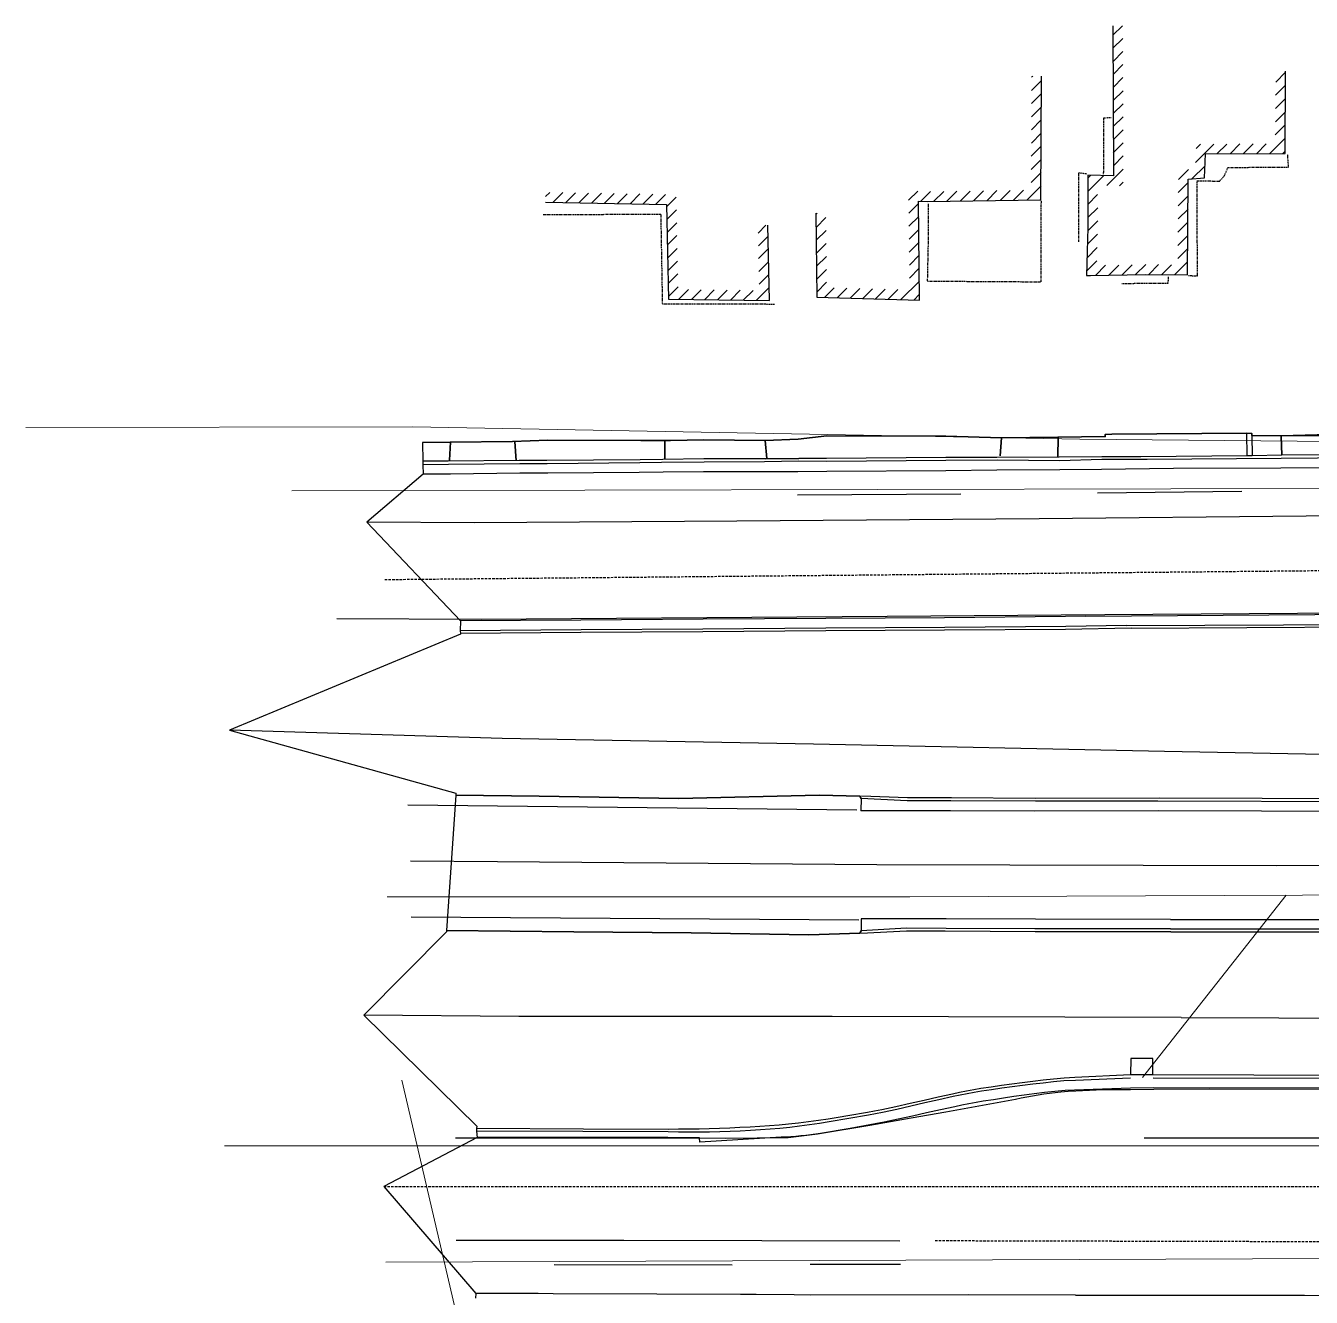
# Model space of a CAD drawing. Header units: feet. Extents: x 6436041 to 6436882, y 1883629 to 1884290.
# Drawn here: x 6436070.4 to 6436330.7, y 1883869.9 to 1884127.3 of the extents above; entities that cross this region are included whole.
import ezdxf
from ezdxf.lldxf.tags import DXFTag

# ---------------------------------------------------------------- set-up
doc = ezdxf.new("R2010")
doc.units = ezdxf.units.FT
doc.header["$MEASUREMENT"] = 0
doc.linetypes.add('DASHED', pattern=[0.75, 0.5, -0.25])
doc.linetypes.add('DASHED2', pattern=[0.375, 0.25, -0.125])
for name, color, linetype, lineweight in [('V-DETL-PATT-BLDG-', 253, 'Continuous', 13), ('VF-BLDG-LINE-', 253, 'Continuous', 25), ('VF-BLDG-OVHD-LINE-', 253, 'DASHED2', 25), ('VF-ELEC-OVHD-LINE-', 253, 'OVERHEADELECTRIC', 15), ('VF-FENC-LINE-', 253, 'FENCE', 25), ('VF-PVMT-EDGE-LINE-', 253, 'EDGEOFPAVEMENT', 35), ('VF-ROAD-DRIV-LINE-', 253, 'Continuous', 35), ('VF-ROAD-STRP-WHIT-DASH-LINE-', 253, 'DASHED', 25), ('VF-ROAD-STRP-WHIT-LINE-', 253, 'Continuous', 25), ('VF-ROAD-STRP-YELO-LINE-', 253, 'Continuous', 25), ('VF-SSWR-GEOP-LINE-QLB-', 253, 'SEWER', 15), ('VF-STRM-GEOP-LINE-QLB-', 253, 'STORMDRAIN', 15), ('VF-TOPO-CONC-EDGE-LINE-', 253, 'Continuous', 25), ('VF-TOPO-CONC-GTFL-LINE-', 253, 'Continuous', 25), ('VF-TOPO-CONC-LIPG-LINE-', 253, 'Continuous', 25), ('VF-TOPO-CONC-TBCB-LINE-', 253, 'Continuous', 25), ('VF-TOPO-CONC-TBWK-LINE-', 253, 'Continuous', 35)]:
    doc.layers.add(name, color=color, linetype=linetype, lineweight=lineweight)
doc.layers.add('VF-TINN-DSRF-BNDY-', color=253, linetype='Continuous', lineweight=25, plot=False)
doc.styles.get("Standard").update_dxf_attribs({"font": 'arial.ttf'})
tags = doc.linetypes.add('EDGEOFPAVEMENT', pattern='A,1,-0.03,["EP",Standard,S=0.08,R=0,X=0,Y=-0.04],-0.16,1', length=2.19).pattern_tags.tags
tags[6] = DXFTag(74, 10)
tags = doc.linetypes.add('FENCE', pattern='A,0.5,-0.03,["X",Standard,S=0.08,R=0,X=0,Y=-0.04],-0.08,0.5', length=1.11).pattern_tags.tags
tags[6] = DXFTag(74, 10)
tags = doc.linetypes.add('OVERHEADELECTRIC', pattern='A,1,-0.03,["OE",Standard,S=0.08,R=0,X=0,Y=-0.04],-0.16,1', length=2.19).pattern_tags.tags
tags[6] = DXFTag(74, 10)
tags = doc.linetypes.add('SEWER', pattern='A,1,-0.03,["SS",Standard,S=0.08,R=0,X=0,Y=-0.04],-0.16,1', length=2.19).pattern_tags.tags
tags[6] = DXFTag(74, 10)
tags = doc.linetypes.add('STORMDRAIN', pattern='A,1,-0.03,["SD",Standard,S=0.08,R=0,X=0,Y=-0.04],-0.16,1', length=2.19).pattern_tags.tags
tags[6] = DXFTag(74, 10)
pattern_1 = [(45, (0, 0), (-1.3258252147, 1.3258252147), [])]

msp = doc.modelspace()

# ---------------------------------------------------------------- hatches: boundary and pattern name
at = {"layer": 'V-DETL-PATT-BLDG-'}
h = msp.add_hatch(dxfattribs=at)
h.set_pattern_fill('ANSI31', color=256, scale=15)
h.set_pattern_definition(pattern_1)
h.paths.add_polyline_path([(6436292.54, 1884127.29), (6436290.54, 1884127.29), (6436290.64, 1884096.93), (6436285.45, 1884097.06), (6436285.46, 1884086.42), (6436285.2, 1884076.7), (6436285.98, 1884076.72), (6436297.14, 1884076.95), (6436305.63, 1884076.88), (6436305.8, 1884096.2), (6436309.08, 1884096.5), (6436309.32, 1884101.32), (6436325.39, 1884101.4), (6436325.52, 1884118.1), (6436323.52, 1884118.12), (6436323.4, 1884103.39), (6436307.42, 1884103.31), (6436307.17, 1884098.33), (6436303.82, 1884098.04), (6436303.65, 1884078.9), (6436297.13, 1884078.95), (6436287.26, 1884078.75), (6436287.46, 1884086.39), (6436287.45, 1884095.01), (6436292.65, 1884094.88)])
h = msp.add_hatch(dxfattribs=at)
h.set_pattern_fill('ANSI31', color=256, scale=15)
h.set_pattern_definition(pattern_1)
h.paths.add_polyline_path([(6436232.41, 1884089.37), (6436230.41, 1884089.34), (6436230.61, 1884072.31), (6436251.41, 1884071.73), (6436251.19, 1884091.79), (6436253.03, 1884091.69), (6436275.97, 1884092.03), (6436276.09, 1884117.09), (6436274.09, 1884117.1), (6436273.98, 1884094), (6436253.07, 1884093.69), (6436249.16, 1884093.9), (6436249.39, 1884073.79), (6436232.59, 1884074.26)])
h = msp.add_hatch(dxfattribs=at)
h.set_pattern_fill('ANSI31', color=256, scale=15)
h.set_pattern_definition(pattern_1)
h.paths.add_polyline_path([(6436202.08, 1884093.09), (6436175.69, 1884093.57), (6436175.66, 1884091.58), (6436200.12, 1884091.13), (6436200.57, 1884071.9), (6436221, 1884071.66), (6436220.66, 1884086.91), (6436218.66, 1884086.87), (6436218.95, 1884073.69), (6436202.52, 1884073.88)])

# ---------------------------------------------------------------- linework, layer by layer
at = {"layer": 'VF-BLDG-LINE-'}
for points in [[(6436290.54, 1884127.29), (6436290.64, 1884096.93), (6436285.45, 1884097.06), (6436285.46, 1884086.42), (6436285.2, 1884076.7), (6436285.98, 1884076.72), (6436297.14, 1884076.95), (6436305.63, 1884076.88), (6436305.8, 1884096.2), (6436309.08, 1884096.5), (6436309.32, 1884101.32), (6436325.39, 1884101.4), (6436325.52, 1884118.1)], [(6436230.41, 1884089.34), (6436230.61, 1884072.31), (6436251.41, 1884071.73), (6436251.19, 1884091.79), (6436253.03, 1884091.69), (6436275.97, 1884092.03), (6436276.09, 1884117.09)], [(6436175.66, 1884091.58), (6436200.12, 1884091.13), (6436200.57, 1884071.9), (6436221, 1884071.66), (6436220.66, 1884086.91)]]:
    msp.add_lwpolyline(points, dxfattribs=at)
at = {"layer": 'VF-BLDG-OVHD-LINE-', "ltscale": 0.6, "flags": 128}
for points in [[(6436290.18, 1884108.63), (6436288.65, 1884108.59), (6436288.6, 1884097.21)], [(6436305.84, 1884076.73), (6436307.65, 1884076.63), (6436307.61, 1884094.4), (6436307.62, 1884095.88), (6436312.16, 1884095.84), (6436313.13, 1884096.91), (6436313.82, 1884098.59), (6436326.11, 1884098.68), (6436325.92, 1884101.27)], [(6436285.24, 1884097.25), (6436283.54, 1884097.5), (6436283.55, 1884083.54)], [(6436253.11, 1884091.26), (6436253.14, 1884084.5), (6436252.95, 1884075.57), (6436257.98, 1884075.56), (6436275.99, 1884075.45), (6436276.05, 1884091.88)], [(6436175.15, 1884089.07), (6436198.98, 1884089.14), (6436199.3, 1884071.01), (6436222.07, 1884070.95)], [(6436301.72, 1884076.43), (6436301.68, 1884075.1), (6436292.37, 1884075.06)]]:
    msp.add_lwpolyline(points, dxfattribs=at)
at = {"layer": 'VF-ELEC-OVHD-LINE-', "ltscale": 0.6}
msp.add_lwpolyline([(6436070.4, 1884045.94), (6436148.76, 1884046.12), (6436283.87, 1884043.6), (6436423.24, 1884042.33), (6436555.68, 1884046.5), (6436787.01, 1884045.29), (6436761.28, 1884077.2)], dxfattribs=at)
at = {"layer": 'VF-ELEC-OVHD-LINE-', "ltscale": 0.6, "elevation": 705.9}
msp.add_lwpolyline([(6436146.56, 1883913.86), (6436157.19, 1883868.15), (6436278.4, 1883867.48), (6436396.92, 1883866.88), (6436558.12, 1883866.06), (6436786.81, 1883865.28), (6436787.01, 1884045.29)], dxfattribs=at)
at = {"layer": 'VF-FENC-LINE-'}
for points in [[(6436300.96, 1883980.37), (6436229.89, 1883981.88), (6436166.85, 1883982.98), (6436111.65, 1883984.69)], [(6436430.9, 1883974.67), (6436430.73, 1883977.95), (6436382.69, 1883978.98), (6436340.28, 1883979.61), (6436300.96, 1883980.37)], [(6436304.33, 1883926.54), (6436343.9, 1883926.38), (6436396.87, 1883926.27), (6436397.46, 1883941.29), (6436432.16, 1883941.35)], [(6436304.33, 1883926.54), (6436233.71, 1883926.74), (6436170.26, 1883926.7), (6436138.85, 1883926.98)]]:
    msp.add_lwpolyline(points, dxfattribs=at)
at = {"layer": 'VF-PVMT-EDGE-LINE-'}
for points in [[(6436239.59, 1883970.84), (6436239.31, 1883971.33), (6436231.06, 1883971.54), (6436202.63, 1883970.85), (6436174.36, 1883971.34), (6436157.49, 1883971.52)], [(6436239.6, 1883944.06), (6436239.27, 1883943.59), (6436228.97, 1883943.25), (6436205.15, 1883943.64), (6436181.41, 1883943.83), (6436155.59, 1883944.1)]]:
    msp.add_lwpolyline(points, dxfattribs=at)
at = {"layer": 'VF-ROAD-DRIV-LINE-'}
for p, q in [((6436156.42, 1884042.98), (6436156.18, 1884039.31)), ((6436169.71, 1884039.23), (6436169.46, 1884043.1)), ((6436199.83, 1884039.64), (6436199.8, 1884043.4)), ((6436220.47, 1884039.68), (6436220.12, 1884043.35)), ((6436267.98, 1884043.85), (6436267.73, 1884040.23)), ((6436279.46, 1884044.01), (6436279.39, 1884040.01)), ((6436324.73, 1884040.33), (6436324.62, 1884044.26)), ((6436226.95, 1884039.66), (6436220.18, 1884039.63))]:
    msp.add_line(p, q, dxfattribs=at)
at = {"layer": 'VF-ROAD-STRP-WHIT-DASH-LINE-'}
for p, q in [((6436143.11, 1884015.18), (6436368.56, 1884017.34)), ((6436142.9, 1883892.29), (6436393.34, 1883892.33)), ((6436447.79, 1883880.82), (6436254.57, 1883881.29))]:
    msp.add_line(p, q, dxfattribs=at)
at = {"layer": 'VF-ROAD-STRP-WHIT-LINE-'}
for p, q in [((6436259.72, 1884032.46), (6436226.65, 1884032.25)), ((6436316.62, 1884032.97), (6436287.42, 1884032.67)), ((6436238.67, 1883968.47), (6436147.79, 1883969.51)), ((6436148.44, 1883946.88), (6436239.09, 1883946.28)), ((6436213.42, 1883876.41), (6436177.37, 1883876.42)), ((6436247.5, 1883876.51), (6436229.25, 1883876.53))]:
    msp.add_line(p, q, dxfattribs=at)
for points in [[(6436445.01, 1884028.89), (6436387.51, 1884028.16), (6436329.7, 1884027.98), (6436275.61, 1884027.49), (6436214.36, 1884026.97), (6436161.27, 1884026.63), (6436139.46, 1884026.77)], [(6436296.89, 1883902.15), (6436374.13, 1883902.13)], [(6436157.57, 1883881.47), (6436191.52, 1883881.44), (6436247.4, 1883881.33)]]:
    msp.add_lwpolyline(points, dxfattribs=at)
at = {"layer": 'VF-ROAD-STRP-YELO-LINE-'}
for points in [[(6436347.5, 1884008.46), (6436318.14, 1884008.2), (6436288.88, 1884008.03), (6436244.8, 1884007.69), (6436162.59, 1884007.11), (6436133.37, 1884007.23)], [(6436424.7, 1883957.09), (6436385.09, 1883957.31), (6436323.62, 1883957.23), (6436242.75, 1883957.43), (6436165.91, 1883958.04), (6436148.31, 1883958.14)], [(6436336.32, 1883911.95), (6436310.15, 1883911.99), (6436298.81, 1883911.94), (6436294.11, 1883911.88), (6436292.72, 1883911.89), (6436291.33, 1883911.89), (6436289.95, 1883911.88), (6436288.56, 1883911.85), (6436287.17, 1883911.81), (6436285.79, 1883911.76), (6436284.4, 1883911.69), (6436283.01, 1883911.62), (6436281.51, 1883911.52), (6436280, 1883911.4), (6436278.85, 1883911.28), (6436277.69, 1883911.14), (6436276.54, 1883910.99), (6436275.38, 1883910.82), (6436274.24, 1883910.62), (6436273.09, 1883910.42), (6436271.95, 1883910.19), (6436270.81, 1883909.94), (6436256.74, 1883907.35), (6436249.72, 1883906.11), (6436241.35, 1883904.63), (6436230.73, 1883902.9), (6436224.78, 1883902.13), (6436212.16, 1883902.02), (6436180.05, 1883902.12), (6436157.45, 1883902.06)]]:
    msp.add_lwpolyline(points, dxfattribs=at)
at = {"layer": 'VF-SSWR-GEOP-LINE-QLB-'}
msp.add_line((6436143.31, 1883877.01), (6436405.66, 1883878), dxfattribs=at)
at = {"layer": 'VF-SSWR-GEOP-LINE-QLB-', "ltscale": 0.6}
msp.add_lwpolyline([(6436479.8, 1883894.2), (6436480.09, 1883926.65), (6436480.24, 1884033.92), (6436124.27, 1884033.13)], dxfattribs=at)
msp.add_lwpolyline([(6436110.65, 1883900.56), (6436398.89, 1883900.53, -0.143742), (6436590.3, 1883852.16)], format="xyb", dxfattribs=at)
at = {"layer": 'VF-STRM-GEOP-LINE-QLB-', "ltscale": 0.6}
msp.add_line((6436325.63, 1883951.27), (6436296.53, 1883914.35), dxfattribs=at)
at = {"layer": 'VF-STRM-GEOP-LINE-QLB-', "ltscale": 0.6, "flags": 128}
msp.add_lwpolyline([(6436143.58, 1883950.95), (6436249.39, 1883950.95), (6436424.34, 1883951.69)], dxfattribs=at)
at = {"layer": 'VF-TINN-DSRF-BNDY-'}
msp.add_lwpolyline([(6436368.49, 1884045.51), (6436324.62, 1884044.26), (6436318.7, 1884044.32), (6436318.65, 1884044.74), (6436317.63, 1884044.8), (6436290.31, 1884044.57), (6436288.95, 1884044.51), (6436289, 1884044.12), (6436279.42, 1884044.02), (6436267.96, 1884043.85), (6436256.68, 1884044.18), (6436232.62, 1884044.24), (6436226.78, 1884043.56), (6436220.12, 1884043.35), (6436207.74, 1884043.44), (6436200.97, 1884043.34), (6436194.93, 1884043.3), (6436176.11, 1884043.37), (6436168.96, 1884043.12), (6436156.34, 1884042.98), (6436150.75, 1884042.94), (6436150.82, 1884039.16), (6436150.8, 1884038.42), (6436150.88, 1884036.5), (6436139.46, 1884026.77), (6436158.42, 1884006.79), (6436158.39, 1884004.82), (6436158.47, 1884004.23), (6436158.44, 1884004.09), (6436111.65, 1883984.69), (6436111.65, 1883984.69), (6436157.48, 1883971.92), (6436157.49, 1883971.52), (6436155.59, 1883944.1), (6436155.61, 1883943.85), (6436138.85, 1883926.98), (6436161.72, 1883904.5), (6436161.67, 1883904.05), (6436161.66, 1883903.5), (6436161.79, 1883902.22), (6436142.9, 1883892.29), (6436161.57, 1883870.65), (6436161.46, 1883869.7)], dxfattribs=at)
at = {"layer": 'VF-TOPO-CONC-EDGE-LINE-'}
for p, q in [((6436317.75, 1884040.2), (6436317.63, 1884044.8)), ((6436318.7, 1884044.32), (6436318.73, 1884040.24)), ((6436239.59, 1883970.84), (6436239.5, 1883968.36)), ((6436239.6, 1883946.47), (6436239.6, 1883944.06))]:
    msp.add_line(p, q, dxfattribs=at)
msp.add_lwpolyline([(6436298.61, 1883914.93), (6436298.61, 1883918.21), (6436294.16, 1883918.2), (6436294.13, 1883914.88)], dxfattribs=at)
at = {"layer": 'VF-TOPO-CONC-GTFL-LINE-'}
msp.add_line((6436294.1, 1883914.25), (6436282.99, 1883913.74), dxfattribs=at)
for points in [[(6436267.15, 1884039.34), (6436256.69, 1884039.24), (6436232.62, 1884039.09), (6436226.88, 1884039.14), (6436220.01, 1884039.02), (6436207.8, 1884038.95), (6436199.15, 1884038.88), (6436194.75, 1884038.81), (6436176.01, 1884038.59), (6436170.45, 1884038.63), (6436155.98, 1884038.49), (6436150.8, 1884038.42)], [(6436297.5, 1884039.48), (6436288.29, 1884039.49), (6436279.73, 1884039.2), (6436267.15, 1884039.34)], [(6436368.69, 1884040.05), (6436324.64, 1884039.71), (6436297.5, 1884039.48)], [(6436293.32, 1884005.85), (6436340.95, 1884006.1), (6436361.29, 1884006.31), (6436370.01, 1884006.34), (6436378.72, 1884006), (6436386.39, 1884005.39)], [(6436293.32, 1884005.85), (6436281.01, 1884005.67), (6436256.5, 1884005.48), (6436232.4, 1884005.31), (6436207.5, 1884005.12), (6436182.84, 1884004.97), (6436158.39, 1884004.82)], [(6436299.63, 1883970.3), (6436274.86, 1883970.33), (6436257.75, 1883970.35), (6436248.91, 1883970.39), (6436239.59, 1883970.84)], [(6436341.58, 1883970.19), (6436299.63, 1883970.3)], [(6436302.22, 1883944.48), (6436274.75, 1883944.47), (6436256.76, 1883944.52), (6436248.77, 1883944.63), (6436239.6, 1883944.06)], [(6436302.22, 1883944.48), (6436340.28, 1883944.45)], [(6436282.99, 1883913.74), (6436280.62, 1883913.67), (6436278.52, 1883913.47), (6436276.43, 1883913.25), (6436274.33, 1883913.02), (6436272.24, 1883912.76), (6436270.16, 1883912.49), (6436268.07, 1883912.2), (6436265.99, 1883911.89), (6436263.91, 1883911.57), (6436262.47, 1883911.33), (6436261.03, 1883911.06), (6436259.6, 1883910.78), (6436258.17, 1883910.49), (6436255.31, 1883909.87), (6436252.46, 1883909.22), (6436249.61, 1883908.56), (6436246.76, 1883907.92), (6436243.9, 1883907.31), (6436242.46, 1883907.03), (6436241.03, 1883906.76), (6436237.06, 1883906.06), (6436233.09, 1883905.37), (6436231.1, 1883905.06), (6436229.11, 1883904.76), (6436227.11, 1883904.5), (6436225.11, 1883904.26), (6436223.13, 1883904.07), (6436221.14, 1883903.89), (6436219.16, 1883903.75), (6436217.17, 1883903.62), (6436215.09, 1883903.5), (6436213.01, 1883903.42), (6436210.93, 1883903.35), (6436208.85, 1883903.31), (6436206.77, 1883903.29), (6436204.68, 1883903.3), (6436202.6, 1883903.33), (6436200.52, 1883903.38), (6436183.19, 1883903.42), (6436161.66, 1883903.5)], [(6436339.77, 1883914.18), (6436298.66, 1883914.21)]]:
    msp.add_lwpolyline(points, dxfattribs=at)
at = {"layer": 'VF-TOPO-CONC-LIPG-LINE-'}
msp.add_line((6436206.87, 1883901.3), (6436206.83, 1883902.17), dxfattribs=at)
for points in [[(6436302.84, 1884037.65), (6436288.2, 1884037.48), (6436279.78, 1884037.39), (6436267.07, 1884037.32)], [(6436368.59, 1884038.08), (6436324.55, 1884037.75), (6436302.84, 1884037.65)], [(6436267.07, 1884037.32), (6436256.7, 1884037.21), (6436232.59, 1884037.05), (6436226.77, 1884036.95), (6436220.55, 1884037), (6436207.65, 1884037), (6436199.48, 1884036.89), (6436194.62, 1884036.85), (6436176.15, 1884036.72), (6436170.43, 1884036.69), (6436156.39, 1884036.52), (6436150.88, 1884036.5)], [(6436285.03, 1884007.77), (6436280.95, 1884007.69), (6436256.45, 1884007.45), (6436232.38, 1884007.31), (6436207.6, 1884007.15), (6436182.77, 1884006.95), (6436158.42, 1884006.79)], [(6436285.03, 1884007.77), (6436340.69, 1884008.16)], [(6436299.78, 1883968.35), (6436274.71, 1883968.31), (6436257.65, 1883968.34), (6436248.95, 1883968.38), (6436239.5, 1883968.36)], [(6436341.48, 1883968.25), (6436299.78, 1883968.35)], [(6436302.23, 1883946.36), (6436274.89, 1883946.45), (6436256.75, 1883946.5), (6436248.92, 1883946.5), (6436239.6, 1883946.47)], [(6436302.23, 1883946.36), (6436340.33, 1883946.35)], [(6436294.12, 1883912.18), (6436280.85, 1883911.76), (6436278.77, 1883911.54), (6436276.7, 1883911.3), (6436274.62, 1883911.05), (6436272.55, 1883910.78), (6436270.48, 1883910.49), (6436268.41, 1883910.19), (6436266.34, 1883909.88), (6436264.28, 1883909.55), (6436262.83, 1883909.3), (6436261.39, 1883909.03), (6436259.95, 1883908.75), (6436258.52, 1883908.46), (6436255.65, 1883907.84), (6436252.79, 1883907.2), (6436249.93, 1883906.55), (6436247.06, 1883905.92), (6436244.19, 1883905.33), (6436242.75, 1883905.05), (6436241.31, 1883904.79), (6436237.33, 1883904.07), (6436235.34, 1883903.7), (6436233.35, 1883903.36), (6436231.36, 1883903.03), (6436229.36, 1883902.75), (6436228.36, 1883902.63), (6436227.35, 1883902.53), (6436226.35, 1883902.44), (6436225.34, 1883902.37), (6436224.34, 1883902.32), (6436223.34, 1883902.28), (6436206.87, 1883901.3), (6436206.83, 1883902.17), (6436204.67, 1883902.18), (6436200.44, 1883902.2), (6436183.12, 1883902.24), (6436161.79, 1883902.22)], [(6436339.63, 1883912.24), (6436298.73, 1883912.29), (6436294.12, 1883912.18)], [(6436282.97, 1883870.29), (6436261.37, 1883870.4), (6436229.29, 1883870.32), (6436226.02, 1883870.38), (6436218.28, 1883870.44), (6436215.15, 1883870.42), (6436198.16, 1883870.53), (6436177.21, 1883870.6), (6436174.19, 1883870.63), (6436164.94, 1883870.67), (6436161.57, 1883870.65)], [(6436282.97, 1883870.29), (6436329.32, 1883870.33), (6436338.51, 1883870.23), (6436340.55, 1883870.31), (6436342.76, 1883870.18), (6436364.12, 1883870.16), (6436390.67, 1883870.02), (6436407.98, 1883869.95), (6436423.44, 1883870), (6436426.28, 1883869.95), (6436444.2, 1883870.05), (6436455.41, 1883869.84)]]:
    msp.add_lwpolyline(points, dxfattribs=at)
at = {"layer": 'VF-TOPO-CONC-TBCB-LINE-'}
for points in [[(6436368.69, 1884040.69), (6436324.73, 1884040.33), (6436318.73, 1884040.24), (6436317.75, 1884040.2), (6436296.21, 1884040.04)], [(6436267.01, 1884039.86), (6436256.68, 1884039.9), (6436232.58, 1884039.69), (6436226.95, 1884039.66), (6436220.18, 1884039.63), (6436207.7, 1884039.64), (6436199.44, 1884039.46), (6436194.82, 1884039.44), (6436175.95, 1884039.26), (6436170.35, 1884039.26), (6436155.97, 1884039.13), (6436150.82, 1884039.16)], [(6436296.21, 1884040.04), (6436288.28, 1884040), (6436279.66, 1884039.92), (6436267.01, 1884039.86)], [(6436294.25, 1884005.3), (6436280.96, 1884005.09), (6436256.43, 1884004.92), (6436232.41, 1884004.76), (6436207.51, 1884004.61), (6436182.8, 1884004.42), (6436158.47, 1884004.23)], [(6436294.25, 1884005.3), (6436341.11, 1884005.57)], [(6436299.88, 1883970.91), (6436274.83, 1883970.88), (6436257.84, 1883971), (6436248.93, 1883970.97), (6436239.62, 1883971.34)], [(6436341.6, 1883970.79), (6436299.88, 1883970.91)], [(6436302.3, 1883943.88), (6436274.77, 1883943.88), (6436256.6, 1883943.96), (6436248.74, 1883943.98), (6436239.49, 1883943.51)], [(6436302.3, 1883943.88), (6436340.37, 1883943.86)], [(6436282.82, 1883914.4), (6436280.65, 1883914.25), (6436278.53, 1883914.04), (6436276.42, 1883913.82), (6436274.31, 1883913.58), (6436272.2, 1883913.32), (6436270.09, 1883913.04), (6436267.99, 1883912.75), (6436265.89, 1883912.44), (6436263.79, 1883912.11), (6436262.35, 1883911.86), (6436260.91, 1883911.6), (6436259.47, 1883911.32), (6436258.04, 1883911.02), (6436255.18, 1883910.39), (6436252.32, 1883909.74), (6436249.47, 1883909.09), (6436246.61, 1883908.45), (6436243.74, 1883907.84), (6436242.3, 1883907.57), (6436240.86, 1883907.3), (6436236.88, 1883906.61), (6436234.89, 1883906.28), (6436232.89, 1883905.96), (6436230.9, 1883905.65), (6436228.9, 1883905.37), (6436226.89, 1883905.12), (6436224.88, 1883904.91), (6436222.94, 1883904.73), (6436221, 1883904.58), (6436217.1, 1883904.34), (6436215.03, 1883904.22), (6436212.96, 1883904.13), (6436210.89, 1883904.04), (6436208.82, 1883903.98), (6436206.75, 1883903.93), (6436204.68, 1883903.89), (6436202.61, 1883903.88), (6436200.54, 1883903.87), (6436183.33, 1883903.94), (6436161.67, 1883904.05)], [(6436339.54, 1883914.79), (6436298.61, 1883914.93), (6436294.13, 1883914.88), (6436282.82, 1883914.4)]]:
    msp.add_lwpolyline(points, dxfattribs=at)
at = {"layer": 'VF-TOPO-CONC-TBWK-LINE-'}
for points in [[(6436176.11, 1884043.37), (6436168.96, 1884043.12), (6436156.34, 1884042.98), (6436150.75, 1884042.94)], [(6436226.78, 1884043.56), (6436220.12, 1884043.35), (6436207.74, 1884043.44), (6436200.97, 1884043.34), (6436194.93, 1884043.3), (6436176.11, 1884043.37)], [(6436267.96, 1884043.85), (6436256.68, 1884044.18), (6436232.62, 1884044.24), (6436226.78, 1884043.56)], [(6436290.31, 1884044.57), (6436288.95, 1884044.51), (6436289, 1884044.12), (6436279.42, 1884044.02), (6436267.96, 1884043.85)], [(6436368.73, 1884044.5), (6436324.62, 1884044.26), (6436318.7, 1884044.32), (6436318.65, 1884044.74), (6436317.63, 1884044.8), (6436290.31, 1884044.57)]]:
    msp.add_lwpolyline(points, dxfattribs=at)

doc.saveas('drawing.dxf')
